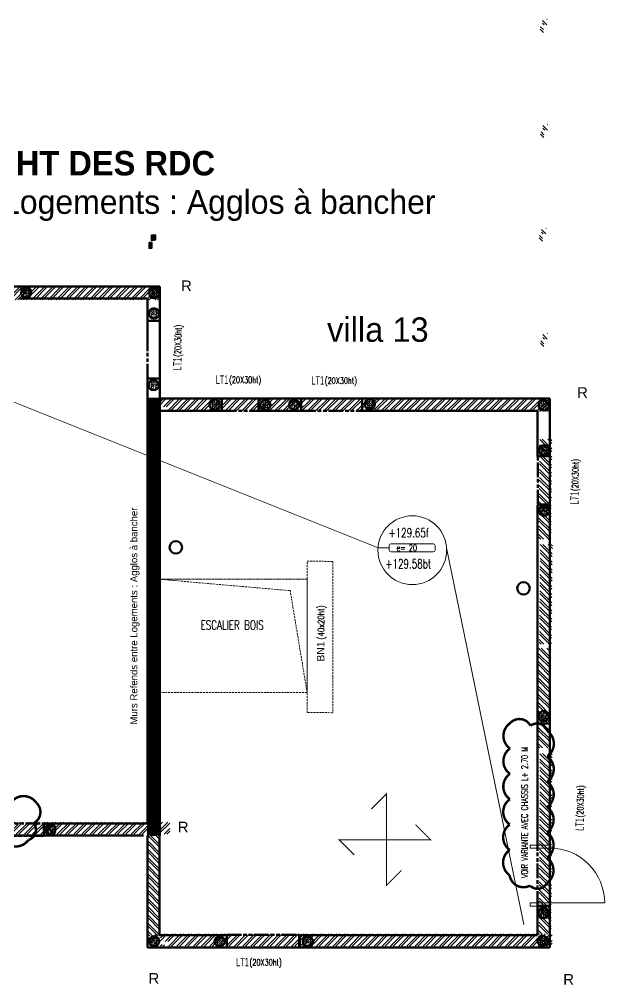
# Model space of a CAD drawing. Header units: metres. Extents: x -12536 to 12621, y -17191 to 9596.
# Drawn here: x -4005 to -3044, y -5403 to -3820 of the extents above; entities that cross this region are included whole.
import ezdxf
from ezdxf.enums import TextEntityAlignment as Align

# ---------------------------------------------------------------- set-up
doc = ezdxf.new("R2010")
doc.units = ezdxf.units.M
doc.header["$MEASUREMENT"] = 0
doc.linetypes.add('ACAD_ISO09W100', pattern=[45, 24, -3, 6, -3, 6, -3])
doc.linetypes.add('CACHE2', pattern=[4.7625, 3.175, -1.5875])
for name, color, linetype, lineweight in [('B-COT', 1, 'Continuous', 18), ('B-HAC', 8, 'Continuous', 9), ('B-HACH', 8, 'Continuous', 9), ('B-TEXT-BN', 3, 'Continuous', 20), ('B-TEXT-LINTEAU', 3, 'Continuous', 30), ('B-TEXT-NIVEAU', 3, 'Continuous', 20), ('B-TITRE BN', 7, 'Continuous', 60), ('B-titre linteau', 7, 'Continuous', 40), ('B-TITRE POTEAUX', 7, 'Continuous', 60), ('B-VOILE-BA', 7, 'Continuous', 60), ('DALLE', 5, 'Continuous', 9)]:
    doc.layers.add(name, color=color, linetype=linetype, lineweight=lineweight)
doc.layers.add('B-REVISION', color=4, linetype='Continuous', plot=False)
doc.layers.add('Calque commun', color=7, linetype='Continuous')
doc.layers.add('Layer7', color=7, linetype='Continuous')
doc.styles.add('A1', font='ROMANS.shx', dxfattribs={"width": 0.8, "height": 0.3})
doc.styles.add('Arial', font='arial.ttf', dxfattribs={"height": 0.128})
doc.styles.add('Arial Narrow', font='ARIALN.TTF', dxfattribs={"width": 0.5})
doc.styles.add('Century Gothic', font='GOTHICB.TTF', dxfattribs={"height": 0.4})
doc.styles.add('Century Gothic4', font='GOTHIC.TTF', dxfattribs={"height": 0.4})
doc.styles.add('TEXTE100', font='romans.shx', dxfattribs={"width": 0.7, "height": 0.3})

# ---------------------------------------------------------------- blocks, each defined once
blk = doc.blocks.new('@PRES_1_$$_1-20')
at = {"layer": 'Calque commun', "color": 5, "linetype": 'Continuous', "lineweight": 5}
blk.add_line((0.05, 0.32), (0.05, 1.22), dxfattribs=at)
at = {"layer": 'Calque commun', "color": 5, "linetype": 'Continuous', "lineweight": 5, "flags": 128}
blk.add_lwpolyline([(0.05, 1.22, -0.414214), (0.95, 0.32)], format="xyb", dxfattribs=at)
at = {"layer": 'Calque commun', "color": 5, "linetype": 'Continuous', "lineweight": 5}
mesh = blk.add_polyface(dxfattribs=at)
corners = [(0, 0), (0, 0.32), (0.05, 0.32), (0.05, 0)]
mesh.append_faces([[corners[k] for k in face] for face in [(0, 1, 2, 3)]], dxfattribs={"color": 5})
mesh = blk.add_polyface(dxfattribs=at)
corners = [(0.95, 0), (0.95, 0.32), (1, 0.32), (1, 0)]
mesh.append_faces([[corners[k] for k in face] for face in [(0, 1, 2, 3)]], dxfattribs={"color": 5})
blk = doc.blocks.new('@PRES_1_$$_1-21')
at = {"layer": 'Calque commun', "color": 0, "linetype": 'ByBlock', "lineweight": -2}
blk.add_line((0, 0), (0, 0.32), dxfattribs=at)
blk = doc.blocks.new('@PRES_1_$$_1-22')
at = {"layer": 'Calque commun', "color": 0, "linetype": 'ByBlock', "lineweight": -2}
blk.add_line((0, 0), (0, 0.32), dxfattribs=at)
blk = doc.blocks.new('INTER_2D_COMB8')
at = {"layer": 'Layer7', "color": 0, "linetype": 'ByBlock', "lineweight": -2}
blk.add_blockref('@PRES_1_$$_1-20', (0, 0), dxfattribs=at)
at = {"layer": 'Layer7', "color": 7, "linetype": 'Continuous', "lineweight": 5}
blk.add_blockref('@PRES_1_$$_1-21', (0, 0), dxfattribs=at)
at = {"layer": 'Layer7', "color": 7, "linetype": 'Continuous', "lineweight": 5, "extrusion": (0, 0, -1), "xscale": -1, "yscale": -1, "zscale": -1, "rotation": 180}
blk.add_blockref('@PRES_1_$$_1-22', (-1, 0), dxfattribs=at)
blk = doc.blocks.new('PLACED_COMB8')
at = {"layer": 'Layer7', "color": 0, "linetype": 'ByBlock', "lineweight": -2}
blk.add_blockref('INTER_2D_COMB8', (0, 0), dxfattribs=at)

msp = doc.modelspace()

# ---------------------------------------------------------------- hatches: boundary and pattern name
at = {"layer": 'B-HAC'}
h = msp.add_hatch(dxfattribs=at)
h.set_pattern_fill('ANSI32', color=256, angle=-90)
h.set_pattern_definition([(315, (88952.203, 59069.447), (6.7351921, 6.7351921), []), (315, (88952.203, 59064.957), (6.7351921, 6.7351921), [])])
h.paths.add_polyline_path([(-3131.025, -4508.752), (-3132.544, -4672.337), (-3152.544, -4672.337), (-3151.025, -4508.752)])
h.paths.add_polyline_path([(-3150.383, -3832.416), (-3144.874, -3832.491), (-3144.874, -3842.834), (-3150.383, -3842.76)])
h.paths.add_polyline_path([(-3146.473, -3820.259), (-3138.64, -3820.214), (-3138.614, -3829.486), (-3146.447, -3829.531)])
h = msp.add_hatch(dxfattribs=at)
h.set_pattern_fill('ANSI32', color=256, angle=-90)
h.set_pattern_definition([(315, (88953.011, 58897.2), (6.7351921, 6.7351921), []), (315, (88953.011, 58892.71), (6.7351921, 6.7351921), [])])
h.paths.add_polyline_path([(-3130.217, -4680.999), (-3131.736, -4844.583), (-3151.736, -4844.583), (-3150.217, -4680.999)])
h.paths.add_polyline_path([(-3149.575, -4004.663), (-3144.066, -4004.737), (-3144.066, -4015.081), (-3149.575, -4015.006)])
h.paths.add_polyline_path([(-3145.665, -3992.505), (-3137.832, -3992.461), (-3137.806, -4001.733), (-3145.639, -4001.777)])
h = msp.add_hatch(dxfattribs=at)
h.set_pattern_fill('ANSI32', color=1, angle=-90)
h.set_pattern_definition([(315, (158.2026, -9474.8933), (0.265165043, 0.265165043), []), (315, (158.2026, -9475.07007), (0.265165043, 0.265165043), [])])
h.paths.add_polyline_path([(-3773.022, -4441.342), (-3774.298, -5157.893), (-3794.298, -5157.893), (-3793.022, -4441.342)])
h.paths.add_polyline_path([(-3792.234, -4185.465), (-3786.726, -4185.539), (-3786.726, -4195.883), (-3792.234, -4195.808)])
h.paths.add_polyline_path([(-3788.325, -4173.308), (-3780.492, -4173.263), (-3780.466, -4182.535), (-3788.299, -4182.579)])
h = msp.add_hatch(dxfattribs=at)
h.set_pattern_fill('ANSI32', color=256, angle=-90)
h.set_pattern_definition([(315, (88950.59, 58727.035), (6.7351921, 6.7351921), []), (315, (88950.59, 58722.545), (6.7351921, 6.7351921), [])])
h.paths.add_polyline_path([(-3132.638, -4851.164), (-3134.157, -5014.749), (-3154.157, -5014.749), (-3152.638, -4851.164)])
h.paths.add_polyline_path([(-3151.996, -4174.828), (-3146.487, -4174.902), (-3146.487, -4185.246), (-3151.996, -4185.171)])
h.paths.add_polyline_path([(-3148.086, -4162.671), (-3140.253, -4162.626), (-3140.227, -4171.898), (-3148.06, -4171.943)])
h = msp.add_hatch(dxfattribs=at)
h.set_pattern_fill('ANSI32', color=256)
h.set_pattern_definition([(45, (-67314.432, 87824.695), (-6.7351921, 6.7351921), []), (45, (-67309.942, 87824.695), (-6.7351921, 6.7351921), [])])
h.paths.add_polyline_path([(-4431.731, -4259.976), (-3772.887, -4260.052), (-3772.887, -4280.052), (-4431.731, -4279.976)])
h.paths.add_polyline_path([(-4412.569, -4277.891), (-4412.494, -4272.382), (-4402.151, -4272.382), (-4402.225, -4277.891)], flags=16)
h.paths.add_polyline_path([(-4424.726, -4273.981), (-4424.771, -4266.148), (-4415.499, -4266.122), (-4415.454, -4273.955)], flags=16)
h = msp.add_hatch(dxfattribs=at)
h.set_pattern_fill('ANSI32', color=256, angle=-90)
h.set_pattern_definition([(315, (88952.641, 58554.396), (6.7351921, 6.7351921), []), (315, (88952.641, 58549.906), (6.7351921, 6.7351921), [])])
h.paths.add_polyline_path([(-3130.587, -5023.803), (-3132.255, -5319.783), (-3152.255, -5319.783), (-3150.587, -5023.803)])
h.paths.add_polyline_path([(-3149.945, -4347.467), (-3144.436, -4347.542), (-3144.436, -4357.885), (-3149.945, -4357.81)])
h.paths.add_polyline_path([(-3146.035, -4335.31), (-3138.202, -4335.265), (-3138.176, -4344.537), (-3146.009, -4344.582)])
h = msp.add_hatch(dxfattribs=at)
h.set_pattern_fill('ANSI32', color=256)
h.set_pattern_definition([(45, (-66674.654, 87641.493), (-6.7351921, 6.7351921), []), (45, (-66670.164, 87641.493), (-6.7351921, 6.7351921), [])])
h.paths.add_polyline_path([(-3791.953, -4443.178), (-3133.11, -4443.254), (-3133.11, -4463.254), (-3791.953, -4463.178)])
h.paths.add_polyline_path([(-3772.791, -4461.093), (-3772.716, -4455.584), (-3762.373, -4455.584), (-3762.448, -4461.093)], flags=16)
h.paths.add_polyline_path([(-3784.948, -4457.183), (-3784.993, -4449.35), (-3775.721, -4449.324), (-3775.676, -4457.157)], flags=16)
h = msp.add_hatch(dxfattribs=at)
h.set_pattern_fill('ANSI32', color=256, angle=-90)
h.set_pattern_definition([(315, (88310.802, 58418.866), (6.7351921, 6.7351921), []), (315, (88310.802, 58414.376), (6.7351921, 6.7351921), [])])
h.paths.add_polyline_path([(-3773.869, -4463.835), (-3773.945, -5322.918), (-3793.945, -5322.918), (-3793.869, -4463.835)])
h.paths.add_polyline_path([(-3791.784, -4482.997), (-3786.275, -4483.072), (-3786.275, -4493.415), (-3791.784, -4493.34)], flags=16)
h.paths.add_polyline_path([(-3787.874, -4470.84), (-3780.041, -4470.795), (-3780.015, -4480.067), (-3787.848, -4480.112)], flags=16)
h = msp.add_hatch(dxfattribs=at)
h.set_pattern_fill('ANSI32', color=256)
h.set_pattern_definition([(45, (-67299.323, 86948.525), (-6.7351921, 6.7351921), []), (45, (-67294.833, 86948.525), (-6.7351921, 6.7351921), [])])
h.paths.add_polyline_path([(-4416.622, -5136.146), (-3757.779, -5136.222), (-3757.779, -5156.222), (-4416.622, -5156.146)])
h.paths.add_polyline_path([(-4397.46, -5154.061), (-4397.385, -5148.552), (-4387.042, -5148.552), (-4387.117, -5154.061)], flags=16)
h.paths.add_polyline_path([(-4409.617, -5150.151), (-4409.662, -5142.318), (-4400.39, -5142.292), (-4400.345, -5150.125)], flags=16)
h = msp.add_hatch(dxfattribs=at)
h.set_pattern_fill('ANSI32', color=256)
h.set_pattern_definition([(45, (-66671.946, 86765.096), (-6.7351921, 6.7351921), []), (45, (-66667.456, 86765.096), (-6.7351921, 6.7351921), [])])
h.paths.add_polyline_path([(-3789.245, -5319.575), (-3130.402, -5319.651), (-3130.402, -5339.651), (-3789.245, -5339.575)])
h.paths.add_polyline_path([(-3770.083, -5337.49), (-3770.008, -5331.982), (-3759.665, -5331.982), (-3759.74, -5337.49)], flags=16)
h.paths.add_polyline_path([(-3782.24, -5333.581), (-3782.285, -5325.748), (-3773.013, -5325.722), (-3772.968, -5333.555)], flags=16)
at = {"layer": 'B-HACH', "ltscale": 0.225}
h = msp.add_hatch(dxfattribs=at)
h.set_pattern_fill('AR-CONC', color=256, scale=0.028, style=0)
h.set_pattern_definition([(50, (3941.259, 7068.1064), (5.1011707, -0.4462944), [0.5334, -5.8674]), (355, (3941.259, 7068.1064), (-0.9867991, 5.349586), [0.42672, -4.69392]), (100.451, (3941.684, 7068.0693), (4.11439, 4.9032673), [0.45332, -4.98652]), (46.1842, (3941.259, 7069.529), (7.5902131, -1.1771852), [0.8001, -8.8011]), (96.6356, (3941.891, 7069.431), (6.6473186, 6.9279156), [0.67998, -7.47978]), (351.184, (3941.259, 7069.529), (6.647329, 6.9279033), [0.64008, -7.04088]), (21, (3941.97, 7069.1732), (4.2452166, -2.8634345), [0.5334, -5.8674]), (326, (3941.97, 7069.173), (1.7304568, 5.157263), [0.42672, -4.69392]), (71.4514, (3942.324, 7068.9346), (5.9756617, 2.29384), [0.45332, -4.98652]), (37.5, (3941.2588, 7068.1064), (0.0864809, 2.3675411), [0, -4.637024, 0, -4.76504, 0, -4.7117]), (7.5, (3941.2588, 7068.1064), (1.87095055, 2.8050561), [0, -2.716784, 0, -4.530344, 0, -1.79578]), (327.5, (3939.6729, 7068.1064), (3.79653666, -0.16040483), [0, -1.778, 0, -5.54736, 0, -7.36092]), (317.5, (3938.9617, 7068.1064), (4.1476171, 0.71194175), [0, -2.3114, 0, -3.684016, 0, -5.22732])])
h.paths.add_polyline_path([(-3984.928, -4268.357, 1), (-4001.728, -4268.357, 1)])
h = msp.add_hatch(dxfattribs=at)
h.set_pattern_fill('AR-CONC', color=256, scale=0.028, style=0)
h.set_pattern_definition([(50, (4151.126, 7067.3933), (5.1011707, -0.4462944), [0.5334, -5.8674]), (355, (4151.126, 7067.393), (-0.9867991, 5.349586), [0.42672, -4.69392]), (100.451, (4151.5513, 7067.356), (4.11439, 4.9032673), [0.45332, -4.98652]), (46.1842, (4151.126, 7068.8157), (7.5902131, -1.1771852), [0.8001, -8.8011]), (96.6356, (4151.759, 7068.7176), (6.6473186, 6.9279156), [0.67998, -7.47978]), (351.184, (4151.126, 7068.816), (6.647329, 6.9279033), [0.64008, -7.04088]), (21, (4151.8374, 7068.46), (4.2452166, -2.8634345), [0.5334, -5.8674]), (326, (4151.8374, 7068.46), (1.7304568, 5.157263), [0.42672, -4.69392]), (71.4514, (4152.191, 7068.2214), (5.9756617, 2.29384), [0.45332, -4.98652]), (37.5, (4151.1262, 7067.3933), (0.0864809, 2.3675411), [0, -4.637024, 0, -4.76504, 0, -4.7117]), (7.5, (4151.1262, 7067.3933), (1.87095055, 2.8050561), [0, -2.716784, 0, -4.530344, 0, -1.79578]), (327.5, (4149.5402, 7067.3933), (3.79653666, -0.16040483), [0, -1.778, 0, -5.54736, 0, -7.36092]), (317.5, (4148.829, 7067.3933), (4.1476171, 0.71194175), [0, -2.3114, 0, -3.684016, 0, -5.22732])])
h.paths.add_polyline_path([(-3775.061, -4269.07, 1), (-3791.861, -4269.07, 1)])
h = msp.add_hatch(dxfattribs=at)
h.set_pattern_fill('AR-CONC', color=256, scale=0.028, style=0)
h.set_pattern_definition([(50, (4150.9027, 7034.1197), (5.1011707, -0.4462944), [0.5334, -5.8674]), (355, (4150.9027, 7034.12), (-0.9867991, 5.349586), [0.42672, -4.69392]), (100.451, (4151.328, 7034.0825), (4.11439, 4.9032673), [0.45332, -4.98652]), (46.1842, (4150.903, 7035.542), (7.5902131, -1.1771852), [0.8001, -8.8011]), (96.6356, (4151.535, 7035.444), (6.6473186, 6.9279156), [0.67998, -7.47978]), (351.184, (4150.903, 7035.542), (6.647329, 6.9279033), [0.64008, -7.04088]), (21, (4151.614, 7035.1865), (4.2452166, -2.8634345), [0.5334, -5.8674]), (326, (4151.614, 7035.1865), (1.7304568, 5.157263), [0.42672, -4.69392]), (71.4514, (4151.9677, 7034.948), (5.9756617, 2.29384), [0.45332, -4.98652]), (37.5, (4150.9027, 7034.1197), (0.0864809, 2.3675411), [0, -4.637024, 0, -4.76504, 0, -4.7117]), (7.5, (4150.9027, 7034.1197), (1.87095055, 2.8050561), [0, -2.716784, 0, -4.530344, 0, -1.79578]), (327.5, (4149.3167, 7034.1197), (3.79653666, -0.16040483), [0, -1.778, 0, -5.54736, 0, -7.36092]), (317.5, (4148.6055, 7034.1197), (4.1476171, 0.71194175), [0, -2.3114, 0, -3.684016, 0, -5.22732])])
h.paths.add_polyline_path([(-3775.285, -4302.344, 1), (-3792.085, -4302.344, 1)])
h = msp.add_hatch(dxfattribs=at)
h.set_pattern_fill('AR-CONC', color=256, scale=0.028, style=0)
h.set_pattern_definition([(50, (4150.425, 6916.538), (5.1011707, -0.4462944), [0.5334, -5.8674]), (355, (4150.425, 6916.538), (-0.9867991, 5.349586), [0.42672, -4.69392]), (100.451, (4150.85, 6916.501), (4.11439, 4.9032673), [0.45332, -4.98652]), (46.1842, (4150.425, 6917.9606), (7.5902131, -1.1771852), [0.8001, -8.8011]), (96.6356, (4151.057, 6917.8625), (6.6473186, 6.9279156), [0.67998, -7.47978]), (351.184, (4150.425, 6917.9606), (6.647329, 6.9279033), [0.64008, -7.04088]), (21, (4151.136, 6917.605), (4.2452166, -2.8634345), [0.5334, -5.8674]), (326, (4151.136, 6917.605), (1.7304568, 5.157263), [0.42672, -4.69392]), (71.4514, (4151.49, 6917.3664), (5.9756617, 2.29384), [0.45332, -4.98652]), (37.5, (4150.4248, 6916.5382), (0.0864809, 2.3675411), [0, -4.637024, 0, -4.76504, 0, -4.7117]), (7.5, (4150.4248, 6916.5382), (1.87095055, 2.8050561), [0, -2.716784, 0, -4.530344, 0, -1.79578]), (327.5, (4148.8388, 6916.5382), (3.79653666, -0.16040483), [0, -1.778, 0, -5.54736, 0, -7.36092]), (317.5, (4148.1276, 6916.5382), (4.1476171, 0.71194175), [0, -2.3114, 0, -3.684016, 0, -5.22732])])
h.paths.add_polyline_path([(-3775.762, -4419.925, 1), (-3792.562, -4419.925, 1)])
h = msp.add_hatch(dxfattribs=at)
h.set_pattern_fill('AR-CONC', color=256, scale=0.028, style=0)
h.set_pattern_definition([(50, (4151.9856, 6883.9285), (5.1011707, -0.4462944), [0.5334, -5.8674]), (355, (4151.9856, 6883.9285), (-0.9867991, 5.349586), [0.42672, -4.69392]), (100.451, (4152.4107, 6883.8913), (4.11439, 4.9032673), [0.45332, -4.98652]), (46.1842, (4151.9856, 6885.351), (7.5902131, -1.1771852), [0.8001, -8.8011]), (96.6356, (4152.618, 6885.253), (6.6473186, 6.9279156), [0.67998, -7.47978]), (351.184, (4151.9856, 6885.351), (6.647329, 6.9279033), [0.64008, -7.04088]), (21, (4152.6968, 6884.9953), (4.2452166, -2.8634345), [0.5334, -5.8674]), (326, (4152.697, 6884.9953), (1.7304568, 5.157263), [0.42672, -4.69392]), (71.4514, (4153.0505, 6884.7567), (5.9756617, 2.29384), [0.45332, -4.98652]), (37.5, (4151.9856, 6883.9285), (0.0864809, 2.3675411), [0, -4.637024, 0, -4.76504, 0, -4.7117]), (7.5, (4151.9856, 6883.9285), (1.87095055, 2.8050561), [0, -2.716784, 0, -4.530344, 0, -1.79578]), (327.5, (4150.3996, 6883.9285), (3.79653666, -0.16040483), [0, -1.778, 0, -5.54736, 0, -7.36092]), (317.5, (4149.6884, 6883.9285), (4.1476171, 0.71194175), [0, -2.3114, 0, -3.684016, 0, -5.22732])])
h.paths.add_polyline_path([(-3774.202, -4452.535, 1), (-3791.002, -4452.535, 1)])
h = msp.add_hatch(dxfattribs=at)
h.set_pattern_fill('AR-CONC', color=256, scale=0.028, style=0)
h.set_pattern_definition([(50, (4250.1503, 6884.497), (5.1011707, -0.4462944), [0.5334, -5.8674]), (355, (4250.1503, 6884.497), (-0.9867991, 5.349586), [0.42672, -4.69392]), (100.451, (4250.5754, 6884.4597), (4.11439, 4.9032673), [0.45332, -4.98652]), (46.1842, (4250.1503, 6885.919), (7.5902131, -1.1771852), [0.8001, -8.8011]), (96.6356, (4250.783, 6885.821), (6.6473186, 6.9279156), [0.67998, -7.47978]), (351.184, (4250.15, 6885.919), (6.647329, 6.9279033), [0.64008, -7.04088]), (21, (4250.8615, 6885.5637), (4.2452166, -2.8634345), [0.5334, -5.8674]), (326, (4250.8615, 6885.5637), (1.7304568, 5.157263), [0.42672, -4.69392]), (71.4514, (4251.2153, 6885.325), (5.9756617, 2.29384), [0.45332, -4.98652]), (37.5, (4250.1503, 6884.4969), (0.0864809, 2.3675411), [0, -4.637024, 0, -4.76504, 0, -4.7117]), (7.5, (4250.1503, 6884.4969), (1.87095055, 2.8050561), [0, -2.716784, 0, -4.530344, 0, -1.79578]), (327.5, (4248.5644, 6884.4969), (3.79653666, -0.16040483), [0, -1.778, 0, -5.54736, 0, -7.36092]), (317.5, (4247.853, 6884.497), (4.1476171, 0.71194175), [0, -2.3114, 0, -3.684016, 0, -5.22732])])
h.paths.add_polyline_path([(-3676.037, -4451.966, 1), (-3692.837, -4451.966, 1)])
h = msp.add_hatch(dxfattribs=at)
h.set_pattern_fill('AR-CONC', color=256, scale=0.028, style=0)
h.set_pattern_definition([(50, (4333.5485, 6884.039), (5.1011707, -0.4462944), [0.5334, -5.8674]), (355, (4333.5485, 6884.039), (-0.9867991, 5.349586), [0.42672, -4.69392]), (100.451, (4333.9736, 6884.0017), (4.11439, 4.9032673), [0.45332, -4.98652]), (46.1842, (4333.5485, 6885.4613), (7.5902131, -1.1771852), [0.8001, -8.8011]), (96.6356, (4334.181, 6885.363), (6.6473186, 6.9279156), [0.67998, -7.47978]), (351.184, (4333.5485, 6885.461), (6.647329, 6.9279033), [0.64008, -7.04088]), (21, (4334.2597, 6885.1057), (4.2452166, -2.8634345), [0.5334, -5.8674]), (326, (4334.2597, 6885.106), (1.7304568, 5.157263), [0.42672, -4.69392]), (71.4514, (4334.6135, 6884.867), (5.9756617, 2.29384), [0.45332, -4.98652]), (37.5, (4333.5485, 6884.039), (0.0864809, 2.3675411), [0, -4.637024, 0, -4.76504, 0, -4.7117]), (7.5, (4333.5485, 6884.039), (1.87095055, 2.8050561), [0, -2.716784, 0, -4.530344, 0, -1.79578]), (327.5, (4331.9625, 6884.039), (3.79653666, -0.16040483), [0, -1.778, 0, -5.54736, 0, -7.36092]), (317.5, (4331.2513, 6884.039), (4.1476171, 0.71194175), [0, -2.3114, 0, -3.684016, 0, -5.22732])])
h.paths.add_polyline_path([(-3592.639, -4452.424, 1), (-3609.439, -4452.424, 1)])
h = msp.add_hatch(dxfattribs=at)
h.set_pattern_fill('AR-CONC', color=256, scale=0.028, style=0)
h.set_pattern_definition([(50, (4380.9755, 6884.497), (5.1011707, -0.4462944), [0.5334, -5.8674]), (355, (4380.9755, 6884.497), (-0.9867991, 5.349586), [0.42672, -4.69392]), (100.451, (4381.4006, 6884.4597), (4.11439, 4.9032673), [0.45332, -4.98652]), (46.1842, (4380.9755, 6885.919), (7.5902131, -1.1771852), [0.8001, -8.8011]), (96.6356, (4381.608, 6885.821), (6.6473186, 6.9279156), [0.67998, -7.47978]), (351.184, (4380.9755, 6885.919), (6.647329, 6.9279033), [0.64008, -7.04088]), (21, (4381.6867, 6885.5637), (4.2452166, -2.8634345), [0.5334, -5.8674]), (326, (4381.6867, 6885.5637), (1.7304568, 5.157263), [0.42672, -4.69392]), (71.4514, (4382.0405, 6885.325), (5.9756617, 2.29384), [0.45332, -4.98652]), (37.5, (4380.9755, 6884.4969), (0.0864809, 2.3675411), [0, -4.637024, 0, -4.76504, 0, -4.7117]), (7.5, (4380.9755, 6884.4969), (1.87095055, 2.8050561), [0, -2.716784, 0, -4.530344, 0, -1.79578]), (327.5, (4379.3895, 6884.4969), (3.79653666, -0.16040483), [0, -1.778, 0, -5.54736, 0, -7.36092]), (317.5, (4378.6783, 6884.497), (4.1476171, 0.71194175), [0, -2.3114, 0, -3.684016, 0, -5.22732])])
h.paths.add_polyline_path([(-3545.212, -4451.966, 1), (-3562.012, -4451.966, 1)])
h = msp.add_hatch(dxfattribs=at)
h.set_pattern_fill('AR-CONC', color=256, scale=0.028, style=0)
h.set_pattern_definition([(50, (4504.905, 6885.0274), (5.1011707, -0.4462944), [0.5334, -5.8674]), (355, (4504.905, 6885.0274), (-0.9867991, 5.349586), [0.42672, -4.69392]), (100.451, (4505.33, 6884.99), (4.11439, 4.9032673), [0.45332, -4.98652]), (46.1842, (4504.905, 6886.45), (7.5902131, -1.1771852), [0.8001, -8.8011]), (96.6356, (4505.5374, 6886.352), (6.6473186, 6.9279156), [0.67998, -7.47978]), (351.184, (4504.905, 6886.45), (6.647329, 6.9279033), [0.64008, -7.04088]), (21, (4505.616, 6886.0942), (4.2452166, -2.8634345), [0.5334, -5.8674]), (326, (4505.616, 6886.094), (1.7304568, 5.157263), [0.42672, -4.69392]), (71.4514, (4505.97, 6885.8556), (5.9756617, 2.29384), [0.45332, -4.98652]), (37.5, (4504.9049, 6885.0274), (0.0864809, 2.3675411), [0, -4.637024, 0, -4.76504, 0, -4.7117]), (7.5, (4504.905, 6885.0274), (1.87095055, 2.8050561), [0, -2.716784, 0, -4.530344, 0, -1.79578]), (327.5, (4503.319, 6885.0274), (3.79653666, -0.16040483), [0, -1.778, 0, -5.54736, 0, -7.36092]), (317.5, (4502.6077, 6885.0274), (4.1476171, 0.71194175), [0, -2.3114, 0, -3.684016, 0, -5.22732])])
h.paths.add_polyline_path([(-3421.282, -4451.436, 1), (-3438.082, -4451.436, 1)])
h = msp.add_hatch(dxfattribs=at)
h.set_pattern_fill('AR-CONC', color=256, scale=0.028, style=0)
h.set_pattern_definition([(50, (4790.0406, 6883.2646), (5.1011707, -0.4462944), [0.5334, -5.8674]), (355, (4790.0406, 6883.2646), (-0.9867991, 5.349586), [0.42672, -4.69392]), (100.451, (4790.4657, 6883.2274), (4.11439, 4.9032673), [0.45332, -4.98652]), (46.1842, (4790.0406, 6884.687), (7.5902131, -1.1771852), [0.8001, -8.8011]), (96.6356, (4790.673, 6884.589), (6.6473186, 6.9279156), [0.67998, -7.47978]), (351.184, (4790.0406, 6884.687), (6.647329, 6.9279033), [0.64008, -7.04088]), (21, (4790.752, 6884.3314), (4.2452166, -2.8634345), [0.5334, -5.8674]), (326, (4790.752, 6884.3314), (1.7304568, 5.157263), [0.42672, -4.69392]), (71.4514, (4791.1056, 6884.093), (5.9756617, 2.29384), [0.45332, -4.98652]), (37.5, (4790.0406, 6883.2646), (0.0864809, 2.3675411), [0, -4.637024, 0, -4.76504, 0, -4.7117]), (7.5, (4790.0406, 6883.2646), (1.87095055, 2.8050561), [0, -2.716784, 0, -4.530344, 0, -1.79578]), (327.5, (4788.4546, 6883.2646), (3.79653666, -0.16040483), [0, -1.778, 0, -5.54736, 0, -7.36092]), (317.5, (4787.7434, 6883.2646), (4.1476171, 0.71194175), [0, -2.3114, 0, -3.684016, 0, -5.22732])])
h.paths.add_polyline_path([(-3136.147, -4453.199, 1), (-3152.947, -4453.199, 1)])
h = msp.add_hatch(dxfattribs=at)
h.set_pattern_fill('AR-CONC', color=256, scale=0.028, style=0)
h.set_pattern_definition([(50, (4790.865, 6809.793), (5.1011707, -0.4462944), [0.5334, -5.8674]), (355, (4790.865, 6809.793), (-0.9867991, 5.349586), [0.42672, -4.69392]), (100.451, (4791.29, 6809.756), (4.11439, 4.9032673), [0.45332, -4.98652]), (46.1842, (4790.865, 6811.2156), (7.5902131, -1.1771852), [0.8001, -8.8011]), (96.6356, (4791.497, 6811.1175), (6.6473186, 6.9279156), [0.67998, -7.47978]), (351.184, (4790.865, 6811.2156), (6.647329, 6.9279033), [0.64008, -7.04088]), (21, (4791.576, 6810.86), (4.2452166, -2.8634345), [0.5334, -5.8674]), (326, (4791.576, 6810.86), (1.7304568, 5.157263), [0.42672, -4.69392]), (71.4514, (4791.93, 6810.6214), (5.9756617, 2.29384), [0.45332, -4.98652]), (37.5, (4790.8648, 6809.7932), (0.0864809, 2.3675411), [0, -4.637024, 0, -4.76504, 0, -4.7117]), (7.5, (4790.8648, 6809.7932), (1.87095055, 2.8050561), [0, -2.716784, 0, -4.530344, 0, -1.79578]), (327.5, (4789.2788, 6809.7932), (3.79653666, -0.16040483), [0, -1.778, 0, -5.54736, 0, -7.36092]), (317.5, (4788.5676, 6809.7932), (4.1476171, 0.71194175), [0, -2.3114, 0, -3.684016, 0, -5.22732])])
h.paths.add_polyline_path([(-3135.322, -4526.67, 1), (-3152.122, -4526.67, 1)])
h = msp.add_hatch(dxfattribs=at)
h.set_pattern_fill('AR-CONC', color=256, scale=0.028, style=0)
h.set_pattern_definition([(50, (4790.7274, 6710.856), (5.1011707, -0.4462944), [0.5334, -5.8674]), (355, (4790.7274, 6710.856), (-0.9867991, 5.349586), [0.42672, -4.69392]), (100.451, (4791.1525, 6710.8186), (4.11439, 4.9032673), [0.45332, -4.98652]), (46.1842, (4790.7274, 6712.278), (7.5902131, -1.1771852), [0.8001, -8.8011]), (96.6356, (4791.36, 6712.18), (6.6473186, 6.9279156), [0.67998, -7.47978]), (351.184, (4790.7274, 6712.278), (6.647329, 6.9279033), [0.64008, -7.04088]), (21, (4791.4386, 6711.9226), (4.2452166, -2.8634345), [0.5334, -5.8674]), (326, (4791.4386, 6711.9226), (1.7304568, 5.157263), [0.42672, -4.69392]), (71.4514, (4791.7924, 6711.684), (5.9756617, 2.29384), [0.45332, -4.98652]), (37.5, (4790.7274, 6710.8558), (0.0864809, 2.3675411), [0, -4.637024, 0, -4.76504, 0, -4.7117]), (7.5, (4790.7274, 6710.8558), (1.87095055, 2.8050561), [0, -2.716784, 0, -4.530344, 0, -1.79578]), (327.5, (4789.1415, 6710.8558), (3.79653666, -0.16040483), [0, -1.778, 0, -5.54736, 0, -7.36092]), (317.5, (4788.4303, 6710.8558), (4.1476171, 0.71194175), [0, -2.3114, 0, -3.684016, 0, -5.22732])])
h.paths.add_polyline_path([(-3135.46, -4625.607, 1), (-3152.26, -4625.607, 1)])
h = msp.add_hatch(dxfattribs=at)
h.set_pattern_fill('AR-CONC', color=256, scale=0.028, style=0)
h.set_pattern_definition([(50, (4790.1367, 6374.2024), (5.1011707, -0.4462944), [0.5334, -5.8674]), (355, (4790.1367, 6374.2024), (-0.9867991, 5.349586), [0.42672, -4.69392]), (100.451, (4790.562, 6374.165), (4.11439, 4.9032673), [0.45332, -4.98652]), (46.1842, (4790.137, 6375.625), (7.5902131, -1.1771852), [0.8001, -8.8011]), (96.6356, (4790.769, 6375.527), (6.6473186, 6.9279156), [0.67998, -7.47978]), (351.184, (4790.137, 6375.625), (6.647329, 6.9279033), [0.64008, -7.04088]), (21, (4790.848, 6375.269), (4.2452166, -2.8634345), [0.5334, -5.8674]), (326, (4790.848, 6375.269), (1.7304568, 5.157263), [0.42672, -4.69392]), (71.4514, (4791.2017, 6375.0306), (5.9756617, 2.29384), [0.45332, -4.98652]), (37.5, (4790.1367, 6374.2024), (0.0864809, 2.3675411), [0, -4.637024, 0, -4.76504, 0, -4.7117]), (7.5, (4790.1367, 6374.2024), (1.87095055, 2.8050561), [0, -2.716784, 0, -4.530344, 0, -1.79578]), (327.5, (4788.5507, 6374.2024), (3.79653666, -0.16040483), [0, -1.778, 0, -5.54736, 0, -7.36092]), (317.5, (4787.8395, 6374.2024), (4.1476171, 0.71194175), [0, -2.3114, 0, -3.684016, 0, -5.22732])])
h.paths.add_polyline_path([(-3136.051, -4962.261, 1), (-3152.851, -4962.261, 1)])
h = msp.add_hatch(dxfattribs=at)
h.set_pattern_fill('AR-CONC', color=256, scale=0.028, style=0)
h.set_pattern_definition([(50, (3981.0143, 6187.964), (5.1011707, -0.4462944), [0.5334, -5.8674]), (355, (3981.0143, 6187.964), (-0.9867991, 5.349586), [0.42672, -4.69392]), (100.451, (3981.4394, 6187.927), (4.11439, 4.9032673), [0.45332, -4.98652]), (46.1842, (3981.014, 6189.3866), (7.5902131, -1.1771852), [0.8001, -8.8011]), (96.6356, (3981.647, 6189.2885), (6.6473186, 6.9279156), [0.67998, -7.47978]), (351.184, (3981.014, 6189.3866), (6.647329, 6.9279033), [0.64008, -7.04088]), (21, (3981.7255, 6189.031), (4.2452166, -2.8634345), [0.5334, -5.8674]), (326, (3981.7255, 6189.031), (1.7304568, 5.157263), [0.42672, -4.69392]), (71.4514, (3982.0793, 6188.7924), (5.9756617, 2.29384), [0.45332, -4.98652]), (37.5, (3981.0143, 6187.9642), (0.0864809, 2.3675411), [0, -4.637024, 0, -4.76504, 0, -4.7117]), (7.5, (3981.0143, 6187.9642), (1.87095055, 2.8050561), [0, -2.716784, 0, -4.530344, 0, -1.79578]), (327.5, (3979.4283, 6187.9642), (3.79653666, -0.16040483), [0, -1.778, 0, -5.54736, 0, -7.36092]), (317.5, (3978.717, 6187.9642), (4.1476171, 0.71194175), [0, -2.3114, 0, -3.684016, 0, -5.22732])])
h.paths.add_polyline_path([(-3945.173, -5148.499, 1), (-3961.973, -5148.499, 1)])
h = msp.add_hatch(dxfattribs=at)
h.set_pattern_fill('AR-CONC', color=256, scale=0.028, style=0)
h.set_pattern_definition([(50, (4150.3266, 6186.9178), (5.1011707, -0.4462944), [0.5334, -5.8674]), (355, (4150.3266, 6186.918), (-0.9867991, 5.349586), [0.42672, -4.69392]), (100.451, (4150.7517, 6186.8806), (4.11439, 4.9032673), [0.45332, -4.98652]), (46.1842, (4150.3266, 6188.34), (7.5902131, -1.1771852), [0.8001, -8.8011]), (96.6356, (4150.959, 6188.242), (6.6473186, 6.9279156), [0.67998, -7.47978]), (351.184, (4150.3266, 6188.34), (6.647329, 6.9279033), [0.64008, -7.04088]), (21, (4151.0378, 6187.9846), (4.2452166, -2.8634345), [0.5334, -5.8674]), (326, (4151.038, 6187.9846), (1.7304568, 5.157263), [0.42672, -4.69392]), (71.4514, (4151.3915, 6187.746), (5.9756617, 2.29384), [0.45332, -4.98652]), (37.5, (4150.3266, 6186.9178), (0.0864809, 2.3675411), [0, -4.637024, 0, -4.76504, 0, -4.7117]), (7.5, (4150.3266, 6186.9178), (1.87095055, 2.8050561), [0, -2.716784, 0, -4.530344, 0, -1.79578]), (327.5, (4148.7406, 6186.9178), (3.79653666, -0.16040483), [0, -1.778, 0, -5.54736, 0, -7.36092]), (317.5, (4148.0294, 6186.9178), (4.1476171, 0.71194175), [0, -2.3114, 0, -3.684016, 0, -5.22732])])
h.paths.add_polyline_path([(-3775.861, -5149.545, 1), (-3792.661, -5149.545, 1)])
h = msp.add_hatch(dxfattribs=at)
h.set_pattern_fill('AR-CONC', color=256, scale=0.028, style=0)
h.set_pattern_definition([(50, (4789.699, 6051.0455), (5.1011707, -0.4462944), [0.5334, -5.8674]), (355, (4789.699, 6051.0455), (-0.9867991, 5.349586), [0.42672, -4.69392]), (100.451, (4790.124, 6051.0083), (4.11439, 4.9032673), [0.45332, -4.98652]), (46.1842, (4789.699, 6052.468), (7.5902131, -1.1771852), [0.8001, -8.8011]), (96.6356, (4790.3315, 6052.37), (6.6473186, 6.9279156), [0.67998, -7.47978]), (351.184, (4789.699, 6052.468), (6.647329, 6.9279033), [0.64008, -7.04088]), (21, (4790.41, 6052.1123), (4.2452166, -2.8634345), [0.5334, -5.8674]), (326, (4790.41, 6052.1123), (1.7304568, 5.157263), [0.42672, -4.69392]), (71.4514, (4790.764, 6051.8737), (5.9756617, 2.29384), [0.45332, -4.98652]), (37.5, (4789.699, 6051.0455), (0.0864809, 2.3675411), [0, -4.637024, 0, -4.76504, 0, -4.7117]), (7.5, (4789.699, 6051.0455), (1.87095055, 2.8050561), [0, -2.716784, 0, -4.530344, 0, -1.79578]), (327.5, (4788.113, 6051.0455), (3.79653666, -0.16040483), [0, -1.778, 0, -5.54736, 0, -7.36092]), (317.5, (4787.4018, 6051.0455), (4.1476171, 0.71194175), [0, -2.3114, 0, -3.684016, 0, -5.22732])])
h.paths.add_polyline_path([(-3136.488, -5285.418, 1), (-3153.288, -5285.418, 1)])
h = msp.add_hatch(dxfattribs=at)
h.set_pattern_fill('AR-CONC', color=256, scale=0.028, style=0)
h.set_pattern_definition([(50, (4151.065, 6004.7333), (5.1011707, -0.4462944), [0.5334, -5.8674]), (355, (4151.065, 6004.733), (-0.9867991, 5.349586), [0.42672, -4.69392]), (100.451, (4151.49, 6004.696), (4.11439, 4.9032673), [0.45332, -4.98652]), (46.1842, (4151.065, 6006.1557), (7.5902131, -1.1771852), [0.8001, -8.8011]), (96.6356, (4151.6974, 6006.0576), (6.6473186, 6.9279156), [0.67998, -7.47978]), (351.184, (4151.065, 6006.156), (6.647329, 6.9279033), [0.64008, -7.04088]), (21, (4151.776, 6005.8), (4.2452166, -2.8634345), [0.5334, -5.8674]), (326, (4151.776, 6005.8), (1.7304568, 5.157263), [0.42672, -4.69392]), (71.4514, (4152.13, 6005.5614), (5.9756617, 2.29384), [0.45332, -4.98652]), (37.5, (4151.0649, 6004.7333), (0.0864809, 2.3675411), [0, -4.637024, 0, -4.76504, 0, -4.7117]), (7.5, (4151.065, 6004.7333), (1.87095055, 2.8050561), [0, -2.716784, 0, -4.530344, 0, -1.79578]), (327.5, (4149.479, 6004.7333), (3.79653666, -0.16040483), [0, -1.778, 0, -5.54736, 0, -7.36092]), (317.5, (4148.7677, 6004.7333), (4.1476171, 0.71194175), [0, -2.3114, 0, -3.684016, 0, -5.22732])])
h.paths.add_polyline_path([(-3775.122, -5331.73, 1), (-3791.922, -5331.73, 1)])
h = msp.add_hatch(dxfattribs=at)
h.set_pattern_fill('AR-CONC', color=256, scale=0.028, style=0)
h.set_pattern_definition([(50, (4258.684, 6004.703), (5.1011707, -0.4462944), [0.5334, -5.8674]), (355, (4258.684, 6004.703), (-0.9867991, 5.349586), [0.42672, -4.69392]), (100.451, (4259.1093, 6004.6658), (4.11439, 4.9032673), [0.45332, -4.98652]), (46.1842, (4258.684, 6006.1253), (7.5902131, -1.1771852), [0.8001, -8.8011]), (96.6356, (4259.317, 6006.027), (6.6473186, 6.9279156), [0.67998, -7.47978]), (351.184, (4258.684, 6006.125), (6.647329, 6.9279033), [0.64008, -7.04088]), (21, (4259.3954, 6005.7697), (4.2452166, -2.8634345), [0.5334, -5.8674]), (326, (4259.3954, 6005.77), (1.7304568, 5.157263), [0.42672, -4.69392]), (71.4514, (4259.749, 6005.531), (5.9756617, 2.29384), [0.45332, -4.98652]), (37.5, (4258.6842, 6004.703), (0.0864809, 2.3675411), [0, -4.637024, 0, -4.76504, 0, -4.7117]), (7.5, (4258.6842, 6004.703), (1.87095055, 2.8050561), [0, -2.716784, 0, -4.530344, 0, -1.79578]), (327.5, (4257.0982, 6004.703), (3.79653666, -0.16040483), [0, -1.778, 0, -5.54736, 0, -7.36092]), (317.5, (4256.387, 6004.703), (4.1476171, 0.71194175), [0, -2.3114, 0, -3.684016, 0, -5.22732])])
h.paths.add_polyline_path([(-3667.503, -5331.76, 1), (-3684.303, -5331.76, 1)])
h = msp.add_hatch(dxfattribs=at)
h.set_pattern_fill('AR-CONC', color=256, scale=0.028, style=0)
h.set_pattern_definition([(50, (4403.4567, 6003.9673), (5.1011707, -0.4462944), [0.5334, -5.8674]), (355, (4403.4567, 6003.9673), (-0.9867991, 5.349586), [0.42672, -4.69392]), (100.451, (4403.8818, 6003.93), (4.11439, 4.9032673), [0.45332, -4.98652]), (46.1842, (4403.4567, 6005.39), (7.5902131, -1.1771852), [0.8001, -8.8011]), (96.6356, (4404.089, 6005.292), (6.6473186, 6.9279156), [0.67998, -7.47978]), (351.184, (4403.457, 6005.39), (6.647329, 6.9279033), [0.64008, -7.04088]), (21, (4404.168, 6005.034), (4.2452166, -2.8634345), [0.5334, -5.8674]), (326, (4404.168, 6005.034), (1.7304568, 5.157263), [0.42672, -4.69392]), (71.4514, (4404.5216, 6004.7955), (5.9756617, 2.29384), [0.45332, -4.98652]), (37.5, (4403.4567, 6003.9673), (0.0864809, 2.3675411), [0, -4.637024, 0, -4.76504, 0, -4.7117]), (7.5, (4403.4567, 6003.9673), (1.87095055, 2.8050561), [0, -2.716784, 0, -4.530344, 0, -1.79578]), (327.5, (4401.8707, 6003.9673), (3.79653666, -0.16040483), [0, -1.778, 0, -5.54736, 0, -7.36092]), (317.5, (4401.1595, 6003.9673), (4.1476171, 0.71194175), [0, -2.3114, 0, -3.684016, 0, -5.22732])])
h.paths.add_polyline_path([(-3522.731, -5332.496, 1), (-3539.531, -5332.496, 1)])
h = msp.add_hatch(dxfattribs=at)
h.set_pattern_fill('AR-CONC', color=256, scale=0.028, style=0)
h.set_pattern_definition([(50, (4788.4836, 6005.62), (5.1011707, -0.4462944), [0.5334, -5.8674]), (355, (4788.4836, 6005.62), (-0.9867991, 5.349586), [0.42672, -4.69392]), (100.451, (4788.9087, 6005.5827), (4.11439, 4.9032673), [0.45332, -4.98652]), (46.1842, (4788.4836, 6007.042), (7.5902131, -1.1771852), [0.8001, -8.8011]), (96.6356, (4789.116, 6006.944), (6.6473186, 6.9279156), [0.67998, -7.47978]), (351.184, (4788.4836, 6007.042), (6.647329, 6.9279033), [0.64008, -7.04088]), (21, (4789.1948, 6006.6867), (4.2452166, -2.8634345), [0.5334, -5.8674]), (326, (4789.195, 6006.6867), (1.7304568, 5.157263), [0.42672, -4.69392]), (71.4514, (4789.5485, 6006.448), (5.9756617, 2.29384), [0.45332, -4.98652]), (37.5, (4788.4836, 6005.6199), (0.0864809, 2.3675411), [0, -4.637024, 0, -4.76504, 0, -4.7117]), (7.5, (4788.4836, 6005.62), (1.87095055, 2.8050561), [0, -2.716784, 0, -4.530344, 0, -1.79578]), (327.5, (4786.8976, 6005.6199), (3.79653666, -0.16040483), [0, -1.778, 0, -5.54736, 0, -7.36092]), (317.5, (4786.1864, 6005.62), (4.1476171, 0.71194175), [0, -2.3114, 0, -3.684016, 0, -5.22732])])
h.paths.add_polyline_path([(-3137.704, -5330.843, 1), (-3154.504, -5330.843, 1)])

# ---------------------------------------------------------------- linework, layer by layer
at = {"layer": 'B-COT', "color": 6, "linetype": 'ACAD_ISO09W100', "lineweight": 50}
for points in [[(-3794.57, -4314.587), (-3774.171, -4314.587), (-3774.171, -4408.988), (-3794.57, -4408.988)], [(-3672.275, -4461.848), (-3612.407, -4461.848), (-3612.407, -4441.783), (-3672.275, -4441.783)], [(-3542.308, -4462.023), (-3442.341, -4462.023), (-3442.341, -4441.848), (-3542.308, -4441.848)], [(-3154.076, -4536.417), (-3134.263, -4536.417), (-3134.263, -4615.546), (-3154.076, -4615.546)], [(-3154.433, -4974.886), (-3134.316, -4974.886), (-3134.316, -5273.271), (-3154.433, -5273.271)], [(-4264.435, -5138.502), (-3964.345, -5138.502), (-3964.345, -5158.535), (-4264.435, -5158.535)], [(-3664.159, -5321.231), (-3545.476, -5321.231), (-3545.476, -5341.999), (-3664.159, -5341.999)]]:
    msp.add_lwpolyline(points, close=True, dxfattribs=at)
at = {"layer": 'B-COT', "color": 3, "linetype": 'CACHE2'}
msp.add_lwpolyline([(-3532.404, -4708.414), (-3490.143, -4708.943), (-3490.143, -4956.943), (-3532.404, -4956.414)], close=True, dxfattribs=at)
at = {"layer": 'B-COT', "color": 5, "lineweight": 53}
for centre in [(-3747.777, -4685.863), (-3177.673, -4753.031)]:
    msp.add_circle(centre, 10.269, dxfattribs=at)
at = {"layer": 'B-REVISION', "lineweight": 20, "const_width": 4, "elevation": -34.014}
for points in [[(-3138.558, -4986.969, -0.52056705), (-3138.68, -5028.519, -0.52056705), (-3138.803, -5070.07, -0.52056705), (-3138.925, -5111.62, -0.52056705), (-3139.048, -5153.17, -0.52056705), (-3139.17, -5194.721, -0.52056705), (-3139.293, -5236.271, -0.52056705), (-3166.778, -5240.338, -0.52056705), (-3200.338, -5223.376, -0.52056705), (-3200.215, -5181.826, -0.52056705), (-3200.093, -5140.275, -0.52056705), (-3199.97, -5098.725, -0.52056705), (-3199.848, -5057.174, -0.52056705), (-3199.725, -5015.624, -0.52056705), (-3199.603, -4974.074, -0.52056705), (-3166.103, -4978.246, -0.52056705)], [(-3989.669, -5165.529, -0.52056705), (-4031.219, -5165.406, -0.52056705), (-4072.769, -5165.284, -0.52056705), (-4114.32, -5165.161, -0.52056705), (-4155.87, -5165.039, -0.52056705), (-4197.42, -5164.916, -0.52056705), (-4238.971, -5164.794, -0.52056705), (-4243.038, -5137.308, -0.52056705), (-4226.076, -5103.748, -0.52056705), (-4184.525, -5103.871, -0.52056705), (-4142.975, -5103.993, -0.52056705), (-4101.425, -5104.116, -0.52056705), (-4059.874, -5104.238, -0.52056705), (-4018.324, -5104.361, -0.52056705), (-3976.773, -5104.483, -0.52056705), (-3980.945, -5137.983, -0.52056705)]]:
    msp.add_lwpolyline(points, format="xyb", close=True, dxfattribs=at)
at = {"layer": 'B-TEXT-NIVEAU', "color": 6}
for p, q in [((-4404.382, -4291.874), (-3416.214, -4686.652, -34.014)), ((-3397.925, -4690.282, -34.014), (-3397.925, -4683.023, -34.014)), ((-3394.925, -4680.023, -34.014), (-3325.72, -4680.023, -34.014)), ((-3322.72, -4683.023, -34.014), (-3322.72, -4690.282, -34.014)), ((-3397.925, -4686.652, -34.014), (-3416.214, -4686.652, -34.014)), ((-3325.72, -4693.282, -34.014), (-3394.925, -4693.282, -34.014)), ((-3303.775, -4686.652, -34.014), (-3177.265, -5304.266))]:
    msp.add_line(p, q, dxfattribs=at)
msp.add_circle((-3359.995, -4690.48, -34.014), 56.35, dxfattribs=at)
for centre, start, end in [((-3394.925, -4683.023, -34.014), 90, 180), ((-3325.72, -4683.023, -34.014), 0, 90), ((-3394.925, -4690.282, -34.014), 180, 270), ((-3325.72, -4690.282, -34.014), 270, 0)]:
    msp.add_arc(centre, 3, start, end, dxfattribs=at)
at = {"layer": 'B-VOILE-BA'}
for p, q in [((-4434.785, -4258.348), (-3774.191, -4258.351)), ((-3794.306, -4278.11), (-4004.307, -4278.11)), ((-3794.306, -4348.11), (-3794.306, -4278.11)), ((-3794.306, -5138.11), (-3794.306, -4408.11)), ((-3774.307, -5158.11), (-3774.307, -4408.11)), ((-3154.399, -4536.831), (-3154.399, -4461.83)), ((-3154.399, -5173.429), (-3154.399, -4616.831)), ((-3964.398, -5158.292), (-3964.398, -5138.292)), ((-3964.398, -5138.292), (-3794.399, -5138.292)), ((-3154.399, -5321.831), (-3154.399, -5273.833)), ((-3134.4, -5273.833), (-3154.399, -5273.833)), ((-3544.399, -5321.831), (-3154.399, -5321.831)), ((-3544.399, -5341.831), (-3544.399, -5321.831))]:
    msp.add_line(p, q, dxfattribs=at)
for points in [[(-3664.399, -5341.831, 0), (-3664.399, -5321.831, 0), (-3774.399, -5321.831, 0), (-3774.399, -4461.83, 0), (-3672.399, -4461.83, 0), (-3672.399, -4441.831, 0)], [(-3612.4, -4441.831, 0), (-3612.4, -4461.83, 0), (-3542.4, -4461.83, 0), (-3542.4, -4441.831, 0)], [(-3442.4, -4441.831, 0), (-3442.4, -4461.83, 0), (-3154.404, -4461.83, 0), (-3154.404, -4461.83, 0)]]:
    msp.add_polyline3d(points, dxfattribs=at)
for centre in [(-3993.328, -4268.357), (-3783.461, -4269.07), (-3783.685, -4302.344), (-3784.162, -4419.925), (-3782.602, -4452.535), (-3684.437, -4451.966), (-3601.039, -4452.424), (-3553.612, -4451.966), (-3429.682, -4451.436), (-3144.547, -4453.199), (-3143.722, -4526.67), (-3143.86, -4625.607), (-3144.451, -4962.261), (-3953.573, -5148.499), (-3784.261, -5149.545), (-3144.888, -5285.418), (-3783.522, -5331.73), (-3675.903, -5331.76), (-3531.131, -5332.496), (-3146.104, -5330.843)]:
    msp.add_circle(centre, 8.4, dxfattribs=at)
for points, invisible_edges in [([(-3774.118, -4441.831), (-3774.118, -4258.123), (-5096.396, -4441.831)], 14), ([(-5072.269, -5158.292), (-4436.314, -5158.292), (-3771.991, -4441.831)], 14), ([(-4438.35, -5158.292), (-3800.989, -5158.292), (-3136.666, -4441.831)], 14), ([(-3134.4, -4441.831), (-3794.399, -5158.292), (-3134.4, -5341.831)], 3), ([(-3134.4, -4441.831), (-3774.118, -4441.831), (-3794.399, -5158.292)], 14), ([(-3794.399, -5158.292), (-3794.399, -5341.831), (-3134.4, -5341.831)], 12)]:
    msp.add_3dface(points, dxfattribs=dict(at, invisible_edges=invisible_edges))
at = {"layer": 'Calque commun', "color": 7, "linetype": 'Continuous', "lineweight": 5}
for p, q in [((-4004.307, -4278.11), (-3794.306, -4278.11)), ((-3774.399, -5321.831), (-3664.399, -5321.831))]:
    msp.add_line(p, q, dxfattribs=at)
at = {"layer": 'Calque commun', "color": 7, "linetype": 'Continuous', "lineweight": 20}
for p, q in [((-3134.4, -4536.831), (-3134.4, -4441.831)), ((-3134.4, -4973.833), (-3134.4, -4616.831)), ((-3134.4, -5341.831), (-3134.4, -5273.833)), ((-3794.399, -5341.831), (-3664.399, -5341.831)), ((-3544.399, -5341.831), (-3134.4, -5341.831))]:
    msp.add_line(p, q, dxfattribs=at)
at = {"layer": 'Calque commun', "color": 12, "linetype": 'Continuous', "lineweight": 20}
for p, q in [((-3134.4, -4536.831), (-3154.399, -4536.831)), ((-3134.4, -4616.831), (-3154.399, -4616.831)), ((-3134.4, -4973.833), (-3154.399, -4973.833))]:
    msp.add_line(p, q, dxfattribs=at)
at = {"layer": 'Calque commun', "color": 6, "linetype": 'CACHE2', "lineweight": 5}
msp.add_lwpolyline([(-3774.541, -4923.545), (-3532.542, -4923.545), (-3532.542, -4738.194), (-3774.541, -4738.194)], close=True, dxfattribs=at)
msp.add_lwpolyline([(-3532.542, -4923.545), (-3560.302, -4756.819), (-3774.541, -4738.194), (-3532.542, -4738.194), (-3532.542, -4923.541)], dxfattribs=at)
at = {"layer": 'DALLE', "const_width": 1.68}
for points in [[(-3427.203, -5114.814), (-3402.291, -5089.88), (-3402.291, -5239.982), (-3377.553, -5215.223)], [(-3354.688, -5140.481), (-3329.754, -5165.392), (-3479.856, -5165.392), (-3455.096, -5190.13)]]:
    msp.add_lwpolyline(points, dxfattribs=at)

# ---------------------------------------------------------------- block references
at = {"layer": 'B-VOILE-BA', "extrusion": (0, 0, -1), "xscale": -100, "yscale": -100, "zscale": -100, "rotation": 270}
msp.add_blockref('PLACED_COMB8', (3166.4, -5273.833), dxfattribs=at)

# ---------------------------------------------------------------- texts
at = {"layer": 'B-HAC', "color": 1, "style": 'Century Gothic4'}
msp.add_text('Murs Refends entre Logements : Agglos à bancher', height=11.76, rotation=90, dxfattribs=at).set_placement((-3810.901, -4976.397))
at = {"layer": 'B-TEXT-BN', "style": 'A1', "width": 0.8}
msp.add_text('(40x20ht)', height=10.5, rotation=90, dxfattribs=at).set_placement((-3504.397, -4837.067, -35.715))
at = {"layer": 'B-TEXT-LINTEAU', "style": 'TEXTE100', "width": 0.7}
for s, rotation, p in [('(20X30ht)', 88.624124, (-3739.598, -4373.766, -23.81)), ('(20X30ht)', 88.624124, (-3088.098, -4593.766, -23.81)), ('VOIR VARIANTE AVEC CHASSIS L+ 2.70 M', 90, (-3170.649, -5228.035, -23.81)), ('(20X30ht)', 88.624124, (-3079.598, -5128.766, -23.81))]:
    msp.add_text(s, height=10.5, rotation=rotation, dxfattribs=at).set_placement(p)
for p in [(-3660.47, -4416.453, -23.81), (-3503.47, -4417.953, -23.81), (-3626.97, -5371.453, -23.81)]:
    msp.add_text('(20X30ht)', height=10.5, dxfattribs=at).set_placement(p)
at = {"layer": 'B-TEXT-NIVEAU', "style": 'TEXTE100', "width": 0.7}
for s, height, p in [('+129.65f', 15, (-3399.015, -4669.421, -34.014)), ('e= 20', 10.5, (-3385.549, -4691.855, -34.014)), ('+129.58bt', 15, (-3404.144, -4720.328, -34.014))]:
    msp.add_text(s, height=height, dxfattribs=at).set_placement(p)
at = {"layer": 'B-TITRE BN', "style": 'Arial'}
msp.add_text('BN1', height=12.25, rotation=90, dxfattribs=at).set_placement((-3504.3, -4839.943, -35.715), align=Align.RIGHT)
at = {"layer": 'B-titre linteau', "style": 'Arial Narrow', "width": 0.75}
for p in [(-3738.771, -4395.682, -23.81), (-3087.271, -4615.682, -23.81), (-3078.771, -5150.682, -23.81)]:
    msp.add_text('LT1', height=14, rotation=88.624124, dxfattribs=at).set_placement(p)
for p in [(-3682.36, -4417.806, -23.81), (-3525.36, -4419.306, -23.81), (-3648.86, -5372.806, -23.81)]:
    msp.add_text('LT1', height=14, dxfattribs=at).set_placement(p)
at = {"layer": 'B-TITRE POTEAUX', "style": 'Arial'}
for p in [(-3739.263, -4265.845, -34.014), (-3089.656, -4440.901, -34.014), (-3744.642, -5153.143, -34.014), (-3792.62, -5401.277, -34.014), (-3112.431, -5402.795, -34.014)]:
    msp.add_text('R', height=17.5, dxfattribs=at).set_placement(p)
at = {"layer": 'B-VOILE-BA', "style": 'Century Gothic'}
msp.add_text('HT DES RDC', height=40, dxfattribs=at).set_placement((-4010.339, -4036.1), align=Align.TOP_LEFT)
at = {"layer": 'B-VOILE-BA', "color": 1, "style": 'Century Gothic4'}
msp.add_text('Murs Refends entre Logements : Agglos à bancher', height=39.2, dxfattribs=at).set_placement((-4507.812, -4139.142))
at = {"layer": 'B-VOILE-BA', "style": 'Century Gothic4'}
msp.add_text('villa 13', height=40, dxfattribs=at).set_placement((-3499.692, -4348.919))
at = {"layer": 'Calque commun', "color": 6, "linetype": 'Continuous', "lineweight": 5, "style": 'TEXTE100', "width": 0.7}
msp.add_text('ESCALIER BOIS', height=15, dxfattribs=at).set_placement((-3707.274, -4820.751, -23.81))

doc.saveas('drawing.dxf')
